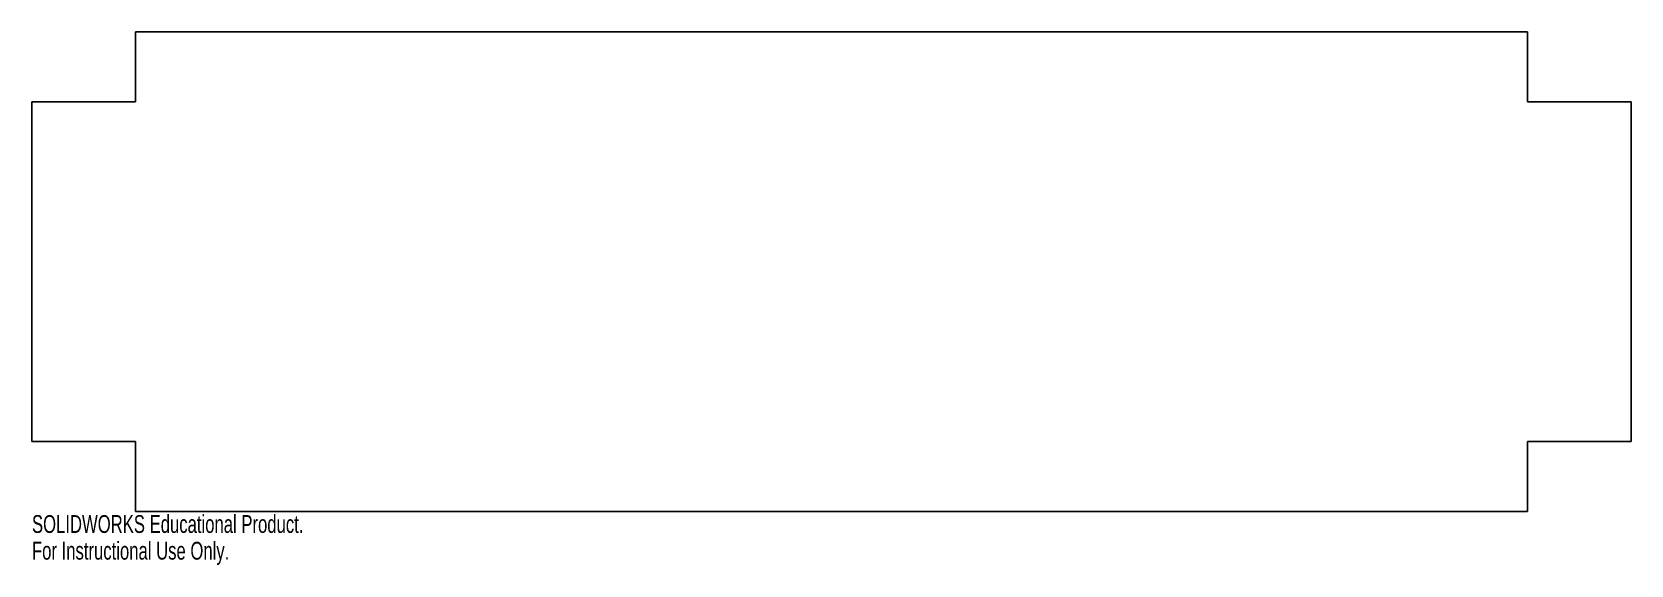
# Model space of a CAD drawing. Header units: millimetres. Extents: x -12 to 422, y -34 to 111.
import ezdxf

# ---------------------------------------------------------------- set-up
doc = ezdxf.new("R2010")
doc.units = ezdxf.units.MM
doc.styles.add('SLDTEXTSTYLE0', font='TXT', dxfattribs={"width": 0.7})

msp = doc.modelspace()

# ---------------------------------------------------------------- linework, layer by layer
at = {"color": 7, "linetype": 'Continuous', "lineweight": 25}
for p, q in [((394.4, 111.1), (16.55, 111.1)), ((16.55, 111.1), (16.55, 92.1)), ((394.4, 92.1), (394.4, 111.1)), ((-11.53, 92.1), (-11.53, 0)), ((16.55, 92.1), (-11.53, 92.1)), ((422.48, 92.1), (394.4, 92.1)), ((422.48, 0), (422.48, 92.1)), ((-11.53, 0), (16.55, 0)), ((16.55, 0), (16.55, -19)), ((394.4, -19), (394.4, 0)), ((394.4, 0), (422.48, 0)), ((16.55, -19), (394.4, -19))]:
    msp.add_line(p, q, dxfattribs=at)

# ---------------------------------------------------------------- texts
at = {"color": 7, "linetype": 'Continuous', "char_height": 4.8336, "attachment_point": 1, "style": 'SLDTEXTSTYLE0'}
for s, insert in [('SOLIDWORKS Educational Product.', (-11.53, -20.02)), ('For Instructional Use Only.', (-11.53, -27.27))]:
    msp.add_mtext(s, dxfattribs=dict(at, insert=insert))

doc.saveas('drawing.dxf')
